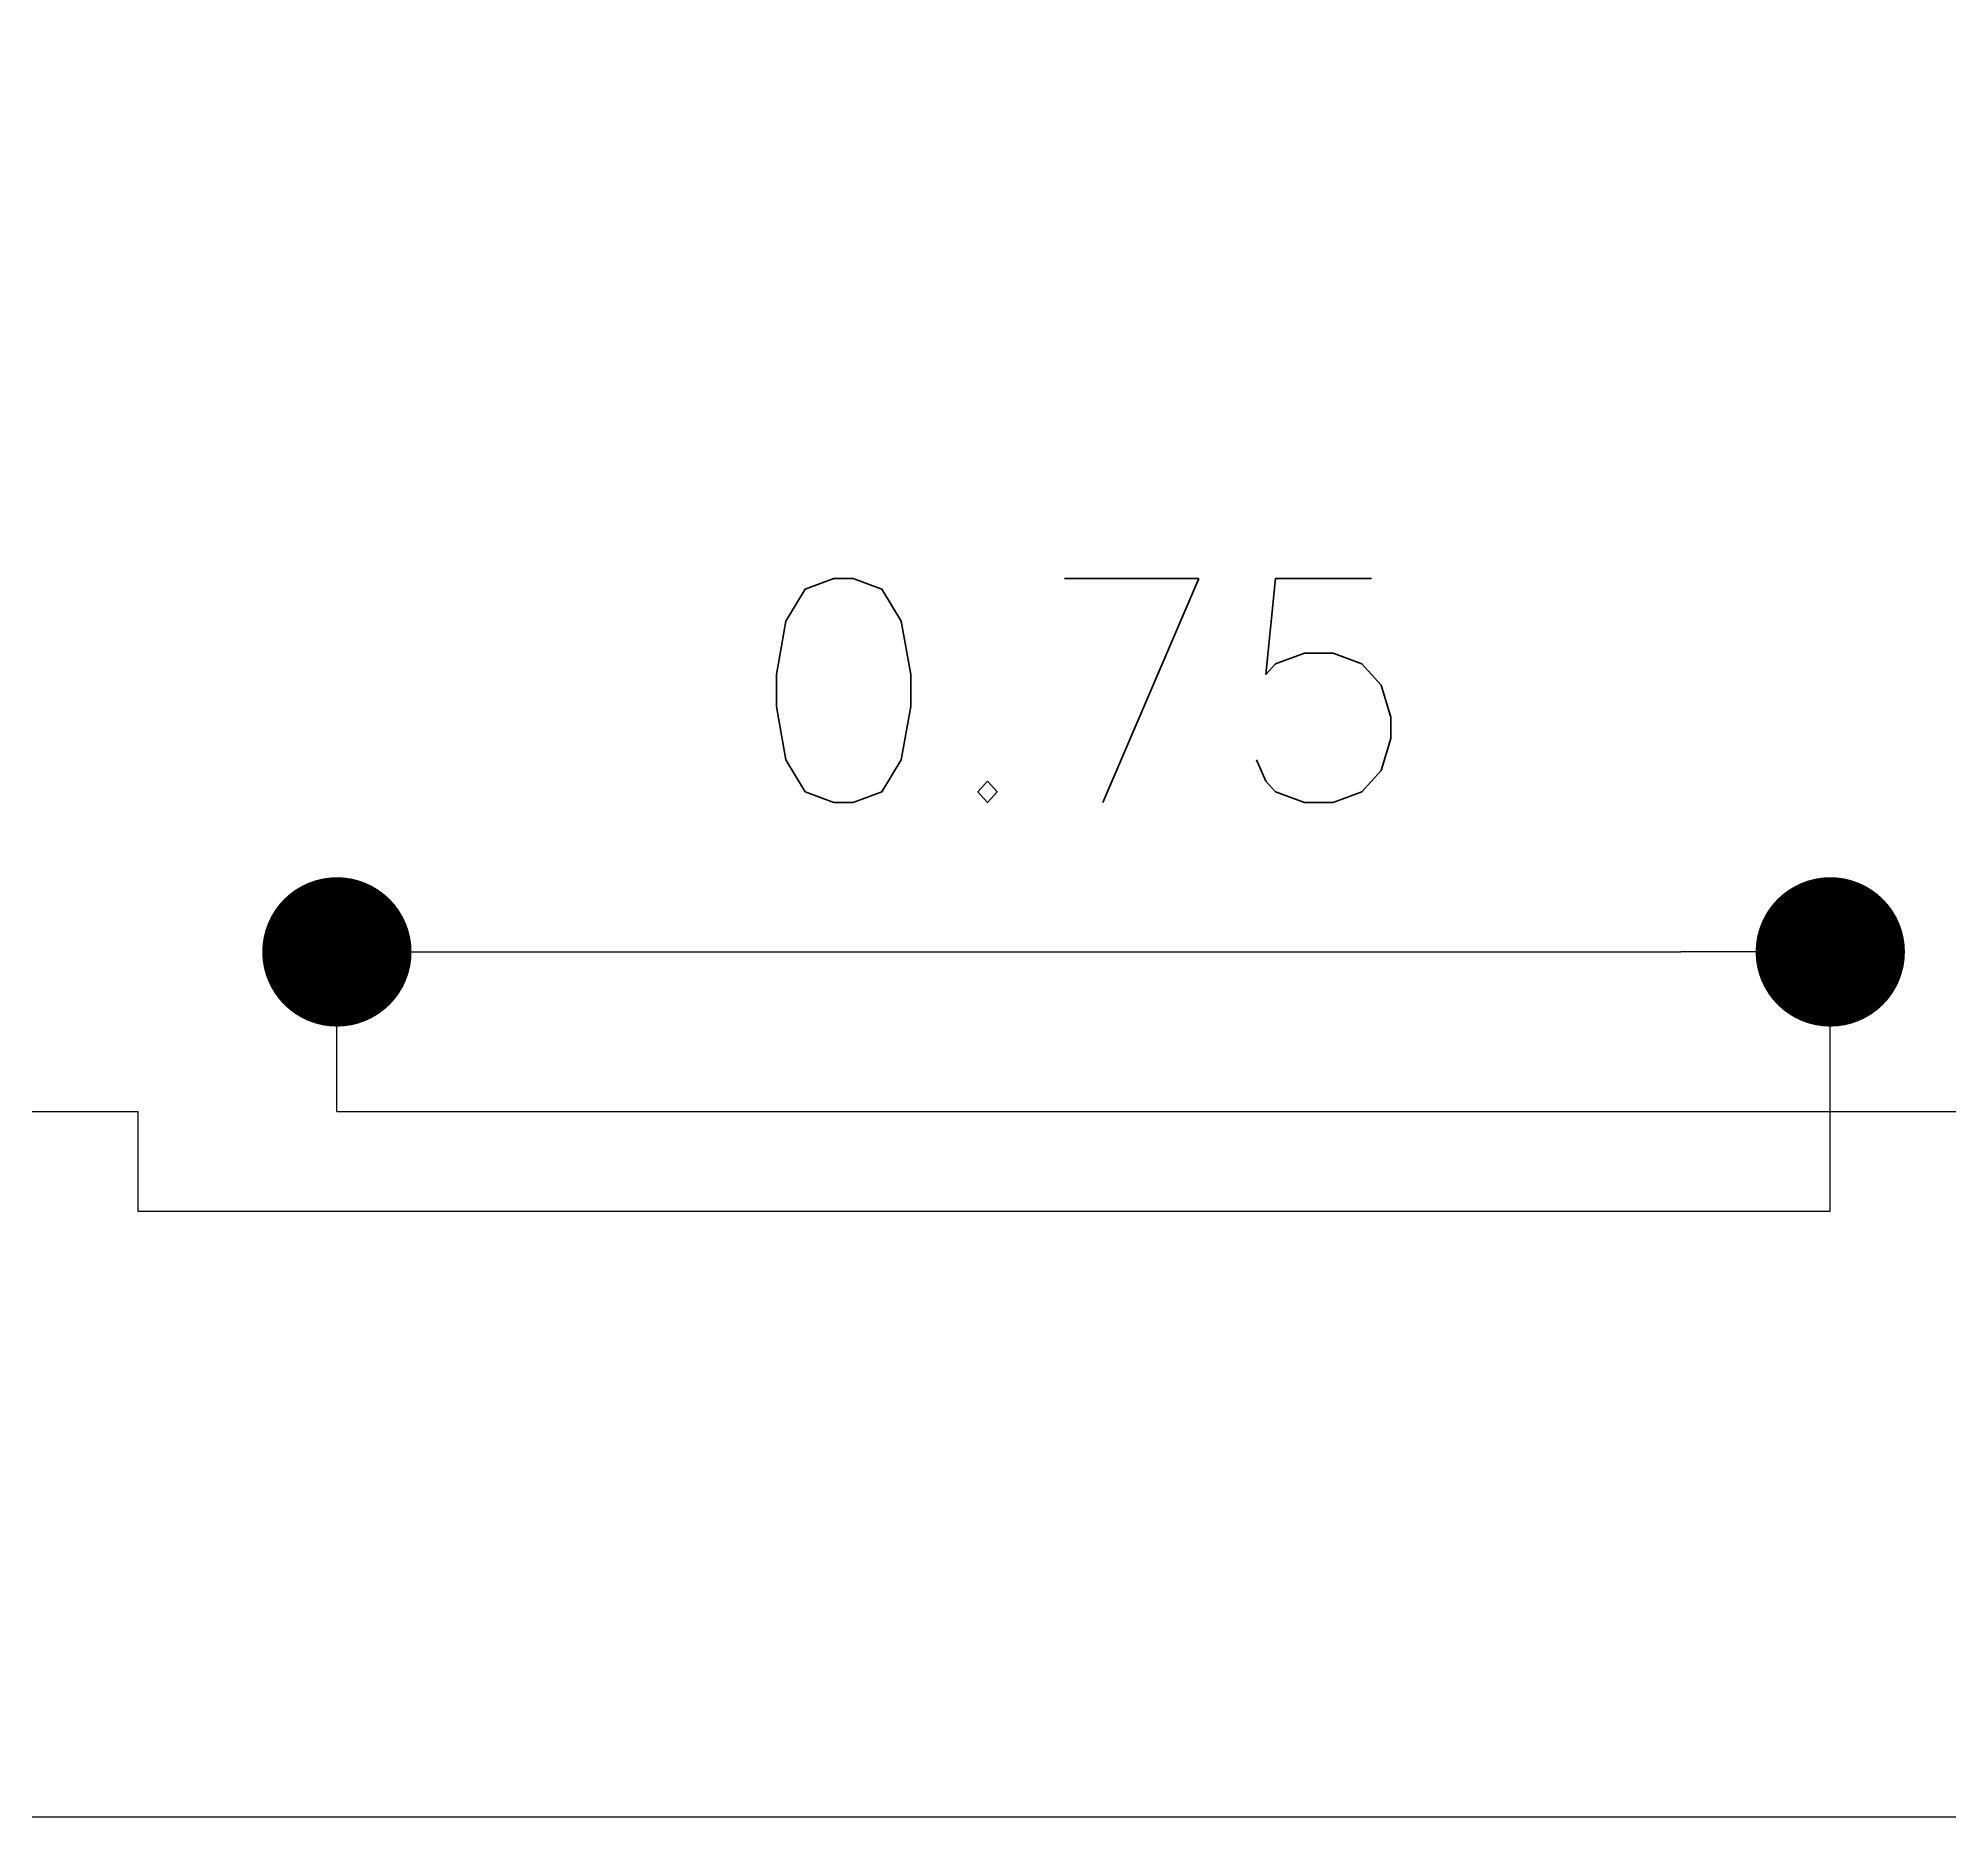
# Model space of a CAD drawing. Header units: millimetres. Extents: x 0 to 212, y -9 to 41.
# Drawn here: x 49.244 to 50.204, y 22.521 to 23.414 of the extents above; entities that cross this region are included whole.
import ezdxf

# ---------------------------------------------------------------- set-up
doc = ezdxf.new("R2010")
doc.units = ezdxf.units.MM
doc.header["$LTSCALE"] = 0.01
doc.header["$PDMODE"] = 3
for name, color, linetype in [('FC_BORDE VIGA', 4, 'Continuous'), ('FC_COTAS EJES', 1, 'Continuous'), ('FC_REFUERZO', 5, 'Continuous')]:
    doc.layers.add(name, color=color, linetype=linetype)
doc.styles.add('FC_TEXT1', font='romans.shx')
doc.dimstyles.new('FC_COTAS', dxfattribs={"dimtxt": 0.0015, "dimasz": 0.001, "dimexe": 0, "dimexo": 0, "dimgap": 0.001, "dimtad": 1, "dimtih": 1, "dimtoh": 1, "dimzin": 0, "dimdsep": 46, "dimtxsty": 'FC_TEXT1', "dimblk": 'DOT', "dimcen": 0.09, "dimclrd": 256, "dimclre": 256, "dimclrt": 256, "dimadec": 0, "dimazin": 0, "dimtfac": 1, "dimtix": 1, "dimtmove": 2, "dimatfit": 3, "dimfxl": 1.002, "dimtolj": 1, "dimtzin": 0, "dimlwd": -1, "dimarcsym": 0})

# ---------------------------------------------------------------- blocks, each defined once
blk = doc.blocks.new('_Dot')
at = {"color": 0, "linetype": 'ByBlock', "lineweight": -2}
blk.add_line((-0.5, 0), (-1, 0), dxfattribs=at)
at = {"color": 0, "linetype": 'ByBlock', "const_width": 0.5}
blk.add_lwpolyline([(-0.25, 0, 1), (0.25, 0, 1)], format="xyb", close=True, dxfattribs=at)
blk = doc.blocks.new('*D146')
at = {"layer": 'Defpoints', "color": 0, "ltscale": 0.6, "transparency": 16777216}
for p in [(50.14401, 22.95519), (49.39401, 22.87507), (50.14401, 22.82507)]:
    blk.add_point(p, dxfattribs=at)
at = {"layer": 'FC_COTAS EJES', "lineweight": -2, "ltscale": 0.6, "transparency": 16777216}
for p, q in [((49.39401, 22.87507), (49.39401, 22.95519)), ((50.14401, 22.82507), (50.14401, 22.95519))]:
    blk.add_line(p, q, dxfattribs=at)
at = {"layer": 'FC_COTAS EJES', "ltscale": 0.6, "transparency": 16777216}
blk.add_line((49.46901, 22.95519), (50.06901, 22.95519), dxfattribs=at)
at = {"layer": 'FC_COTAS EJES', "ltscale": 0.6, "transparency": 16777216, "xscale": 0.075, "yscale": 0.075, "zscale": 0.075, "rotation": 180}
blk.add_blockref('_Dot', (49.39401, 22.95519), dxfattribs=at)
at = {"layer": 'FC_COTAS EJES', "ltscale": 0.6, "transparency": 16777216, "xscale": 0.075, "yscale": 0.075, "zscale": 0.075}
blk.add_blockref('_Dot', (50.14401, 22.95519), dxfattribs=at)
at = {"layer": 'FC_COTAS EJES', "ltscale": 0.6, "transparency": 16777216, "insert": (49.76901, 23.08644), "char_height": 0.1125, "attachment_point": 5, "style": 'FC_TEXT1'}
blk.add_mtext('\\A1;0.75', dxfattribs=at)

msp = doc.modelspace()

# ---------------------------------------------------------------- linework, layer by layer
at = {"layer": 'FC_BORDE VIGA'}
msp.add_lwpolyline([(37.62401, 22.52107), (57.70401, 22.52107), (57.70401, 26.11707), (37.62401, 26.11707)], close=True, dxfattribs=at)
at = {"layer": 'FC_REFUERZO'}
for points in [[(40.32401, 23.05507), (40.32401, 22.87507), (49.29401, 22.87507), (49.29401, 22.82507), (50.14401, 22.82507)], [(49.39401, 22.87507), (57.65401, 22.87507), (57.65401, 23.05507)]]:
    msp.add_lwpolyline(points, dxfattribs=at)

# ---------------------------------------------------------------- dimensions: what is measured, and where the dimension line sits
at = {"layer": 'FC_COTAS EJES', "ltscale": 0.6}
dim = msp.add_linear_dim(base=(50.14401, 22.95519), p1=(49.39401, 22.87507), p2=(50.14401, 22.82507), dimstyle='FC_COTAS', override={"dimscale": 0, "dimtix": 1, "dimtofl": 1, "dimtmove": 2, "dimatfit": 3}, dxfattribs=at)
dim.commit()
dim.dimension.update_dxf_attribs({"geometry": '*D146', "text_midpoint": (49.76901, 23.08644)})

doc.saveas('drawing.dxf')
